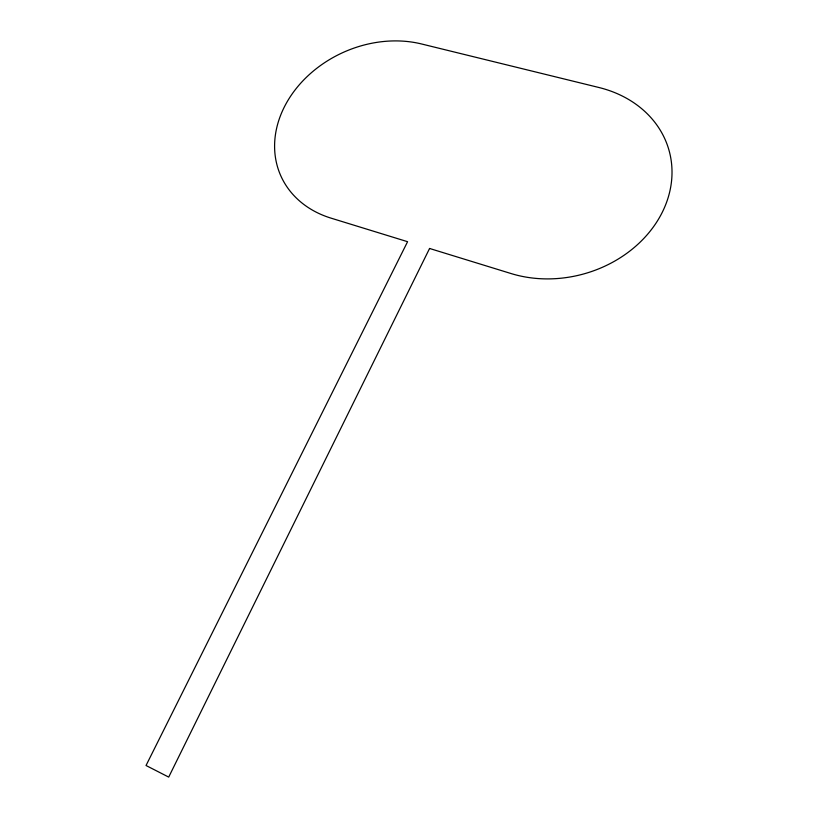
<?xml version="1.0" encoding="UTF-8"?>
<svg xmlns="http://www.w3.org/2000/svg" width="818" height="818" viewBox="0 0 818 818"><rect width="100%" height="100%" fill="white"/><g stroke="black" fill="none" stroke-linecap="round" stroke-linejoin="round"><path stroke-width="1.23" d="M429.573 248.468L168.702 777.1L146.033 765.505L407.579 241.699L331.004 218.13A107.639 87.107 -24.3 0 1 284.92 105.829A107.639 87.107 -24.3 0 1 421.536 43.968L598.888 87.495A115.052 95.962 -15.7 0 1 663.193 210.4A115.052 95.962 -15.7 0 1 511.076 273.549L429.573 248.468"/></g></svg>
